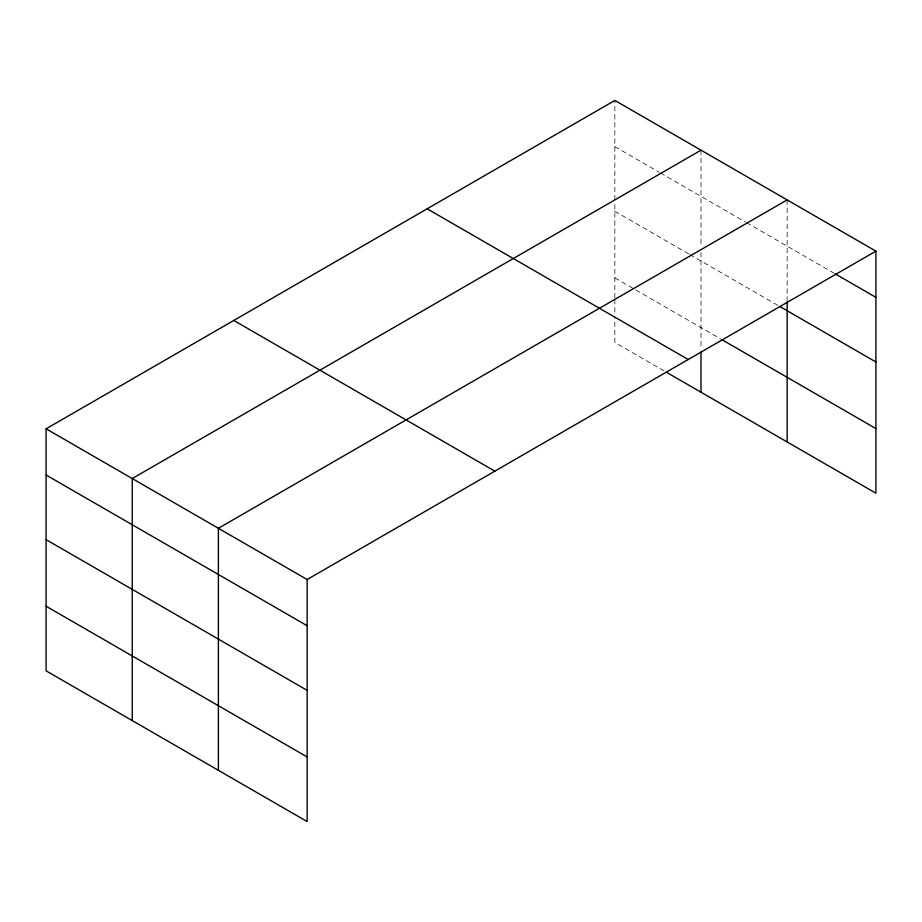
<?xml version="1.0" encoding="UTF-8"?>
<svg xmlns="http://www.w3.org/2000/svg" width="922" height="922" viewBox="0 0 922 922"><rect width="100%" height="100%" fill="white"/><g stroke="black" fill="none" stroke-linecap="round" stroke-linejoin="round"><path stroke-width="0.69" stroke-dasharray="4.61 3.46" d="M614.859 297.956L614.859 201.215M614.859 199.786L614.859 100.44M614.859 146.644L659.161 172.23M660.394 172.933L745.31 221.96M746.532 222.675L833.984 273.166M614.859 211.276L688.699 253.907M689.921 254.61L778.537 305.77M614.859 277.856L720.693 338.962M664.082 370.898L614.859 342.477L614.859 316.626M787.146 199.913L787.146 300.687M700.997 150.171L700.997 246.647M700.997 252.386L700.997 349.127M614.859 299.396L614.859 315.197"/><path stroke-width="1.38" d="M875.9 251.153L614.859 100.44L46.1 428.811L46.1 670.847L307.141 821.56L307.141 579.523L875.9 251.153L875.9 493.189L666.548 372.327M700.997 150.171L132.249 478.541L132.249 720.589M787.146 199.913L218.387 528.283L218.387 770.319M835.217 273.869L875.9 297.357M779.758 306.473L875.9 361.977M721.926 339.665L875.9 428.569M427.163 208.798L688.215 359.511M233.785 320.441L494.837 471.154M46.1 428.811L307.141 579.523M46.1 475.014L307.141 625.727M46.1 539.647L307.141 690.348M46.1 606.227L307.141 756.939M787.146 302.128L787.146 441.949M700.997 352.008L700.997 392.219"/></g></svg>
